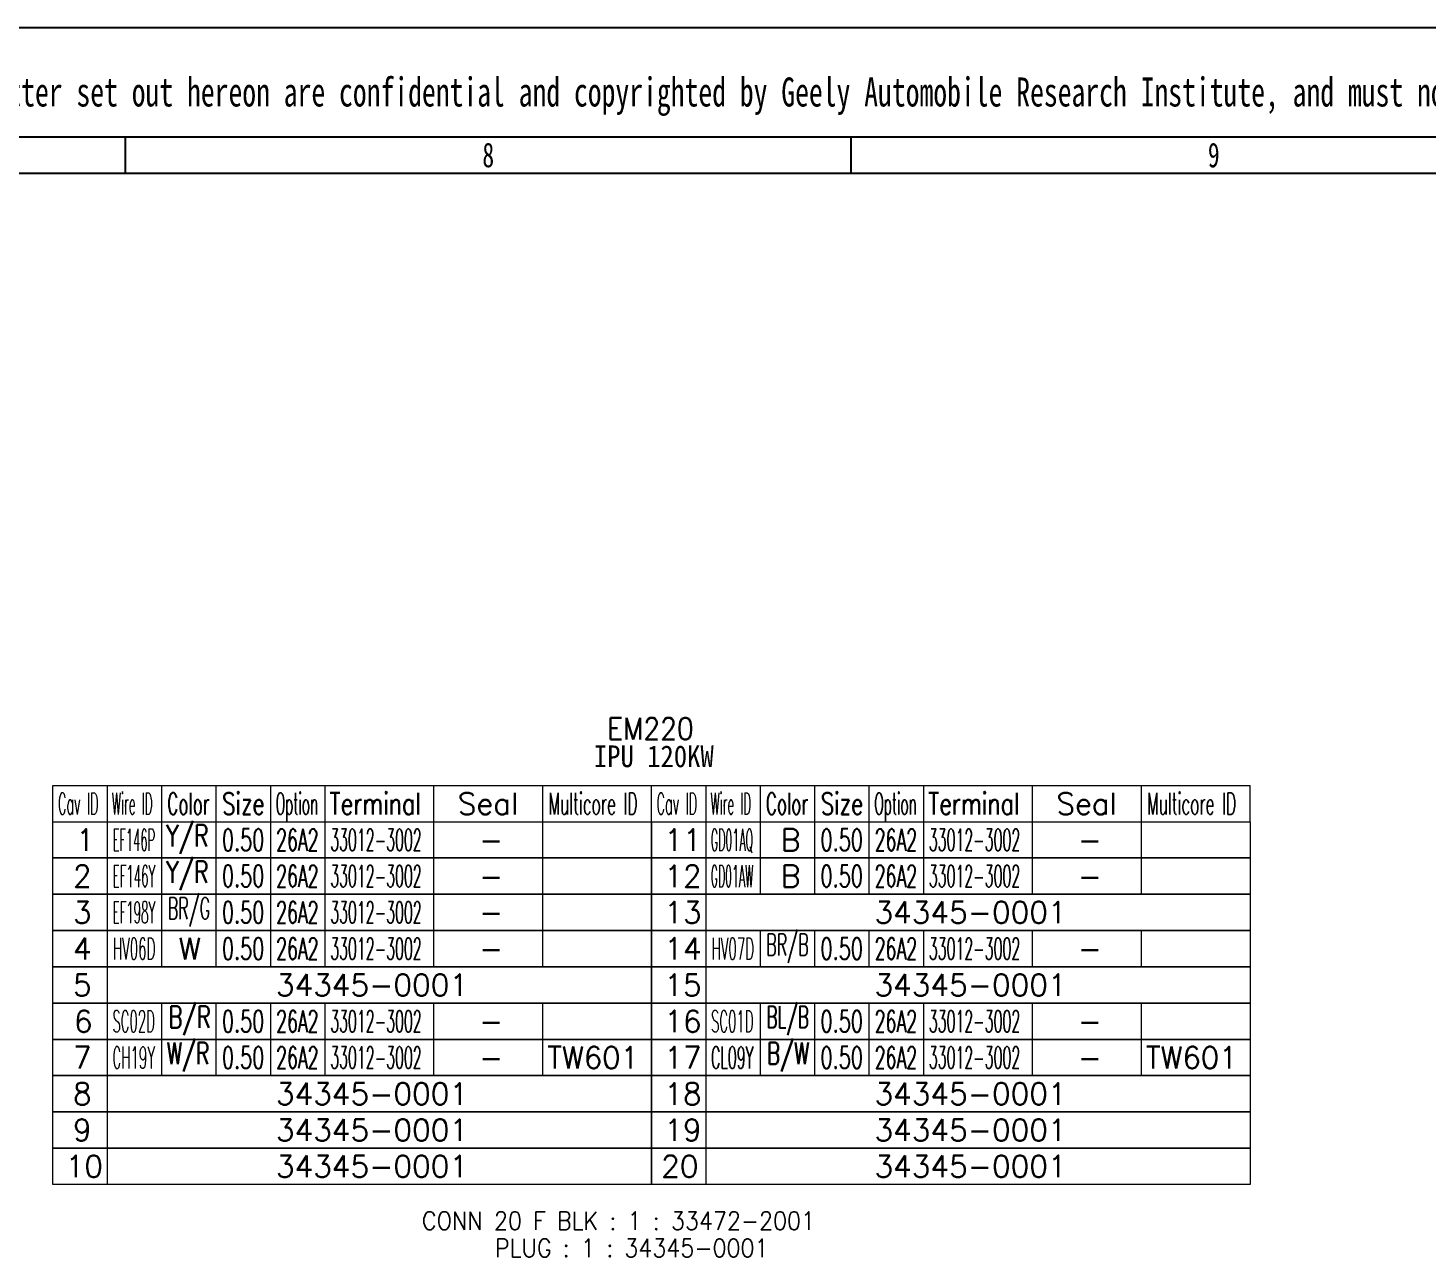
# Model space of a CAD drawing. Header units: inches. Extents: x 47316 to 59086, y 3141 to 11743.
# Drawn here: x 50954.5 to 51147.3, y 11411.8 to 11581.2 of the extents above; entities that cross this region are included whole.
import ezdxf

# ---------------------------------------------------------------- set-up
doc = ezdxf.new("R2010")
doc.units = ezdxf.units.IN
doc.header["$MEASUREMENT"] = 0
doc.styles.add('MtX_@FangSong_GB2312', font='')
doc.styles.add('MtX_SimSun', font='')
doc.styles.add('样式 100', font='SimSun.ttf', dxfattribs={"width": 0.7, "height": 3.5})
doc.styles.get('MtX_@FangSong_GB2312').set_extended_font_data('@FangSong_GB2312')
doc.styles.get('MtX_SimSun').set_extended_font_data('SimSun')

msp = doc.modelspace()

# ---------------------------------------------------------------- linework, layer by layer
at = {"color": 0, "lineweight": -3}
for p, q in [((52030.93, 11581.24), (50247.93, 11581.24)), ((50267.93, 11566.24), (52010.93, 11566.24)), ((50967.93, 11561.24), (50967.93, 11566.24)), ((51067.93, 11561.24), (51067.93, 11566.24)), ((50267.93, 11561.24), (52010.93, 11561.24))]:
    msp.add_line(p, q, dxfattribs=at)
at = {"color": 102, "linetype": 'Continuous', "lineweight": 15}
for p, q in [((50957.93, 11476.84), (51122.93, 11476.84)), ((50957.93, 11471.84), (50957.93, 11476.84)), ((50957.93, 11471.84), (51122.93, 11471.84)), ((50965.43, 11466.84), (50965.43, 11471.84)), ((50972.93, 11466.84), (50972.93, 11471.84)), ((50980.43, 11466.84), (50980.43, 11471.84)), ((50987.93, 11466.84), (50987.93, 11471.84)), ((50995.43, 11466.84), (50995.43, 11471.84)), ((51010.43, 11466.84), (51010.43, 11471.84)), ((51025.43, 11466.84), (51025.43, 11471.84)), ((51047.93, 11466.84), (51047.93, 11471.84)), ((51055.43, 11466.84), (51055.43, 11471.84)), ((51062.93, 11466.84), (51062.93, 11471.84)), ((51070.43, 11466.84), (51070.43, 11471.84)), ((51077.93, 11466.84), (51077.93, 11471.84)), ((51092.93, 11466.84), (51092.93, 11471.84)), ((51107.93, 11466.84), (51107.93, 11471.84)), ((50965.43, 11461.84), (50965.43, 11466.84)), ((50972.93, 11461.84), (50972.93, 11466.84)), ((50980.43, 11461.84), (50980.43, 11466.84)), ((50987.93, 11461.84), (50987.93, 11466.84)), ((50995.43, 11461.84), (50995.43, 11466.84)), ((51010.43, 11461.84), (51010.43, 11466.84)), ((51025.43, 11461.84), (51025.43, 11466.84)), ((51047.93, 11461.84), (51047.93, 11466.84)), ((51055.43, 11461.84), (51055.43, 11466.84)), ((51062.93, 11461.84), (51062.93, 11466.84)), ((51070.43, 11461.84), (51070.43, 11466.84)), ((51077.93, 11461.84), (51077.93, 11466.84)), ((51092.93, 11461.84), (51092.93, 11466.84)), ((51107.93, 11461.84), (51107.93, 11466.84)), ((50965.43, 11456.84), (50965.43, 11461.84)), ((50972.93, 11456.84), (50972.93, 11461.84)), ((50980.43, 11456.84), (50980.43, 11461.84)), ((50987.93, 11456.84), (50987.93, 11461.84)), ((50995.43, 11456.84), (50995.43, 11461.84)), ((51010.43, 11456.84), (51010.43, 11461.84)), ((51025.43, 11456.84), (51025.43, 11461.84)), ((51047.93, 11456.84), (51047.93, 11461.84)), ((50965.43, 11451.84), (50965.43, 11456.84)), ((50972.93, 11451.84), (50972.93, 11456.84)), ((50980.43, 11451.84), (50980.43, 11456.84)), ((50987.93, 11451.84), (50987.93, 11456.84)), ((50995.43, 11451.84), (50995.43, 11456.84)), ((51010.43, 11451.84), (51010.43, 11456.84)), ((51025.43, 11451.84), (51025.43, 11456.84)), ((51047.93, 11451.84), (51047.93, 11456.84)), ((51055.43, 11451.84), (51055.43, 11456.84)), ((51062.93, 11451.84), (51062.93, 11456.84)), ((51070.43, 11451.84), (51070.43, 11456.84)), ((51077.93, 11451.84), (51077.93, 11456.84)), ((51092.93, 11451.84), (51092.93, 11456.84)), ((51107.93, 11451.84), (51107.93, 11456.84)), ((50965.43, 11446.84), (50965.43, 11451.84)), ((51047.93, 11446.84), (51047.93, 11451.84)), ((50965.43, 11441.84), (50965.43, 11446.84)), ((50972.93, 11441.84), (50972.93, 11446.84)), ((50980.43, 11441.84), (50980.43, 11446.84)), ((50987.93, 11441.84), (50987.93, 11446.84)), ((50995.43, 11441.84), (50995.43, 11446.84)), ((51010.43, 11441.84), (51010.43, 11446.84)), ((51025.43, 11441.84), (51025.43, 11446.84)), ((51047.93, 11441.84), (51047.93, 11446.84)), ((51055.43, 11441.84), (51055.43, 11446.84)), ((51062.93, 11441.84), (51062.93, 11446.84)), ((51070.43, 11441.84), (51070.43, 11446.84)), ((51077.93, 11441.84), (51077.93, 11446.84)), ((51092.93, 11441.84), (51092.93, 11446.84)), ((51107.93, 11441.84), (51107.93, 11446.84)), ((50965.43, 11436.84), (50965.43, 11441.84)), ((50972.93, 11436.84), (50972.93, 11441.84)), ((50980.43, 11436.84), (50980.43, 11441.84)), ((50987.93, 11436.84), (50987.93, 11441.84)), ((50995.43, 11436.84), (50995.43, 11441.84)), ((51010.43, 11436.84), (51010.43, 11441.84)), ((51025.43, 11436.84), (51025.43, 11441.84)), ((51047.93, 11436.84), (51047.93, 11441.84)), ((51055.43, 11436.84), (51055.43, 11441.84)), ((51062.93, 11436.84), (51062.93, 11441.84)), ((51070.43, 11436.84), (51070.43, 11441.84)), ((51077.93, 11436.84), (51077.93, 11441.84)), ((51092.93, 11436.84), (51092.93, 11441.84)), ((51107.93, 11436.84), (51107.93, 11441.84)), ((50965.43, 11431.84), (50965.43, 11436.84)), ((51047.93, 11431.84), (51047.93, 11436.84)), ((50965.43, 11426.84), (50965.43, 11431.84)), ((51047.93, 11426.84), (51047.93, 11431.84)), ((50965.43, 11421.84), (50965.43, 11426.84)), ((51047.93, 11421.84), (51047.93, 11426.84))]:
    msp.add_line(p, q, dxfattribs=at)
at = {"color": 7, "linetype": 'Continuous', "lineweight": 15}
for p, q in [((50965.43, 11471.84), (50965.43, 11476.84)), ((50972.93, 11471.84), (50972.93, 11476.84)), ((50980.43, 11471.84), (50980.43, 11476.84)), ((50987.93, 11471.84), (50987.93, 11476.84)), ((50995.43, 11471.84), (50995.43, 11476.84)), ((51010.43, 11471.84), (51010.43, 11476.84)), ((51025.43, 11471.84), (51025.43, 11476.84)), ((51040.43, 11471.84), (51040.43, 11476.84)), ((51047.93, 11471.84), (51047.93, 11476.84)), ((51055.43, 11471.84), (51055.43, 11476.84)), ((51062.93, 11471.84), (51062.93, 11476.84)), ((51070.43, 11471.84), (51070.43, 11476.84)), ((51077.93, 11471.84), (51077.93, 11476.84)), ((51092.93, 11471.84), (51092.93, 11476.84)), ((51107.93, 11471.84), (51107.93, 11476.84)), ((51122.93, 11471.84), (51122.93, 11476.84))]:
    msp.add_line(p, q, dxfattribs=at)
at = {"color": 102, "linetype": 'Continuous', "lineweight": 15}
for points in [[(50957.93, 11466.84), (50957.93, 11471.84), (51040.43, 11471.84), (51040.43, 11466.84)], [(51040.43, 11466.84), (51040.43, 11471.84), (51122.93, 11471.84), (51122.93, 11466.84)], [(50957.93, 11461.84), (50957.93, 11466.84), (51040.43, 11466.84), (51040.43, 11461.84)], [(51040.43, 11461.84), (51040.43, 11466.84), (51122.93, 11466.84), (51122.93, 11461.84)], [(50957.93, 11456.84), (50957.93, 11461.84), (51040.43, 11461.84), (51040.43, 11456.84)], [(51040.43, 11456.84), (51040.43, 11461.84), (51122.93, 11461.84), (51122.93, 11456.84)], [(50957.93, 11451.84), (50957.93, 11456.84), (51040.43, 11456.84), (51040.43, 11451.84)], [(51040.43, 11451.84), (51040.43, 11456.84), (51122.93, 11456.84), (51122.93, 11451.84)], [(50957.93, 11446.84), (50957.93, 11451.84), (51040.43, 11451.84), (51040.43, 11446.84)], [(51040.43, 11446.84), (51040.43, 11451.84), (51122.93, 11451.84), (51122.93, 11446.84)], [(50957.93, 11441.84), (50957.93, 11446.84), (51040.43, 11446.84), (51040.43, 11441.84)], [(51040.43, 11441.84), (51040.43, 11446.84), (51122.93, 11446.84), (51122.93, 11441.84)], [(50957.93, 11436.84), (50957.93, 11441.84), (51040.43, 11441.84), (51040.43, 11436.84)], [(51040.43, 11436.84), (51040.43, 11441.84), (51122.93, 11441.84), (51122.93, 11436.84)], [(50957.93, 11431.84), (50957.93, 11436.84), (51040.43, 11436.84), (51040.43, 11431.84)], [(51040.43, 11431.84), (51040.43, 11436.84), (51122.93, 11436.84), (51122.93, 11431.84)], [(50957.93, 11426.84), (50957.93, 11431.84), (51040.43, 11431.84), (51040.43, 11426.84)], [(51040.43, 11426.84), (51040.43, 11431.84), (51122.93, 11431.84), (51122.93, 11426.84)], [(50957.93, 11421.84), (50957.93, 11426.84), (51040.43, 11426.84), (51040.43, 11421.84)], [(51040.43, 11421.84), (51040.43, 11426.84), (51122.93, 11426.84), (51122.93, 11421.84)]]:
    msp.add_lwpolyline(points, close=True, dxfattribs=at)

# ---------------------------------------------------------------- texts
at = {"color": 0, "lineweight": -3, "width": 0.7}
for s, height, style, p in [('This drawing and any information or descriptive matter set out hereon are confidential and copyrighted by Geely Automobile Research Institute, and must not be disclosed, loaned, copied or used for manufacturing, tendering or any other purposes without specific written consent.', 4, 'MtX_@FangSong_GB2312', (50856.4, 11570.42)), ('8', 3.4, 'MtX_SimSun', (51017.11, 11562.04)), ('9', 3.4, 'MtX_SimSun', (51117.1, 11562.04))]:
    msp.add_text(s, height=height, dxfattribs=dict(at, style=style)).set_placement(p)
at = {"color": 6, "linetype": 'Continuous', "lineweight": 20, "char_height": 3, "attachment_point": 1, "style": '样式 100'}
for s, insert, width in [('\\Fromans.shx;\\W0.9000000000;\\T1.0000000000;\\o\\lEM220', (51034.32, 11486.16), 13.2429), ('\\f黑体|b0|i0|c1|p0;\\W0.9000000000;\\T1.0000000000;\\o\\lIPU 120KW', (51032.47, 11482.36), 17.4742)]:
    msp.add_mtext(s, dxfattribs=dict(at, insert=insert, width=width))
at = {"color": 7, "linetype": 'Continuous', "lineweight": 15, "char_height": 3, "attachment_point": 1, "style": '样式 100'}
for s, insert, width in [('\\Fromans.shx;\\W0.4292452830;\\T1.0000000000;\\o\\lCav ID', (50958.62, 11475.84), 6.5), ('\\Fromans.shx;\\W0.4026548673;\\T1.0000000000;\\o\\lWire ID', (50966.05, 11475.84), 6.5), ('\\Fromans.shx;\\W0.5687500000;\\T1.0000000000;\\o\\lColor', (50973.68, 11475.84), 6.5), ('\\Fromans.shx;\\W0.7222222222;\\T1.0000000000;\\o\\lSize', (50981.24, 11475.84), 6.5), ('\\Fromans.shx;\\W0.4595959596;\\T1.0000000000;\\o\\lOption', (50988.63, 11475.84), 6.5), ('\\Fromans.shx;\\W0.7480916031;\\T1.0000000000;\\o\\lTerminal', (50996.04, 11475.84), 14), ('\\Fromans.shx;\\W1.0000000000;\\T1.0000000000;\\o\\lSeal', (51013.72, 11475.84), 9.2857), ('\\Fromans.shx;\\W0.5185185185;\\T1.0000000000;\\o\\lMulticore ID', (51026.23, 11475.84), 14), ('\\Fromans.shx;\\W0.4292452830;\\T1.0000000000;\\o\\lCav ID', (51041.12, 11475.84), 6.5), ('\\Fromans.shx;\\W0.4026548673;\\T1.0000000000;\\o\\lWire ID', (51048.55, 11475.84), 6.5), ('\\Fromans.shx;\\W0.5687500000;\\T1.0000000000;\\o\\lColor', (51056.18, 11475.84), 6.5), ('\\Fromans.shx;\\W0.7222222222;\\T1.0000000000;\\o\\lSize', (51063.74, 11475.84), 6.5), ('\\Fromans.shx;\\W0.4595959596;\\T1.0000000000;\\o\\lOption', (51071.13, 11475.84), 6.5), ('\\Fromans.shx;\\W0.7480916031;\\T1.0000000000;\\o\\lTerminal', (51078.54, 11475.84), 14), ('\\Fromans.shx;\\W1.0000000000;\\T1.0000000000;\\o\\lSeal', (51096.22, 11475.84), 9.2857), ('\\Fromans.shx;\\W0.5185185185;\\T1.0000000000;\\o\\lMulticore ID', (51108.73, 11475.84), 14), ('\\Fromans.shx;\\W1.0000000000;\\T1.0000000000;\\o\\l1', (50961.11, 11470.84), 2.8571), ('\\Fromans.shx;\\W1.0000000000;\\T1.0000000000;\\o\\l11', (51042.18, 11470.84), 5.7143), ('\\Fromans.shx;\\W1.0000000000;\\T1.0000000000;\\o\\l2', (50960.68, 11465.84), 2.8571), ('\\Fromans.shx;\\W1.0000000000;\\T1.0000000000;\\o\\l12', (51042.18, 11465.84), 5.7143), ('\\Fromans.shx;\\W1.0000000000;\\T1.0000000000;\\o\\l3', (50960.68, 11460.84), 2.8571), ('\\Fromans.shx;\\W1.0000000000;\\T1.0000000000;\\o\\l13', (51042.18, 11460.84), 5.7143), ('\\Fromans.shx;\\W1.0000000000;\\T1.0000000000;\\o\\l4', (50960.68, 11455.84), 2.8571), ('\\Fromans.shx;\\W1.0000000000;\\T1.0000000000;\\o\\l14', (51042.18, 11455.84), 5.7143), ('\\Fromans.shx;\\W1.0000000000;\\T1.0000000000;\\o\\l5', (50960.68, 11450.84), 2.8571), ('\\Fromans.shx;\\W1.0000000000;\\T1.0000000000;\\o\\l15', (51042.18, 11450.84), 5.7143), ('\\Fromans.shx;\\W1.0000000000;\\T1.0000000000;\\o\\l6', (50960.82, 11445.84), 2.8571), ('\\Fromans.shx;\\W1.0000000000;\\T1.0000000000;\\o\\l16', (51042.18, 11445.84), 5.7143), ('\\Fromans.shx;\\W1.0000000000;\\T1.0000000000;\\o\\l7', (50960.68, 11440.84), 2.8571), ('\\Fromans.shx;\\W1.0000000000;\\T1.0000000000;\\o\\l17', (51042.18, 11440.84), 5.7143), ('\\Fromans.shx;\\W1.0000000000;\\T1.0000000000;\\o\\l8', (50960.68, 11435.84), 2.8571), ('\\Fromans.shx;\\W1.0000000000;\\T1.0000000000;\\o\\l18', (51042.18, 11435.84), 5.7143), ('\\Fromans.shx;\\W1.0000000000;\\T1.0000000000;\\o\\l9', (50960.68, 11430.84), 2.8571), ('\\Fromans.shx;\\W1.0000000000;\\T1.0000000000;\\o\\l19', (51042.18, 11430.84), 5.7143), ('\\Fromans.shx;\\W1.0000000000;\\T1.0000000000;\\o\\l10', (50959.68, 11425.84), 5.7143), ('\\Fromans.shx;\\W1.0000000000;\\T1.0000000000;\\o\\l20', (51041.75, 11425.84), 5.7143)]:
    msp.add_mtext(s, dxfattribs=dict(at, insert=insert, width=width))
at = {"color": 21, "linetype": 'Continuous', "lineweight": 15, "char_height": 3, "attachment_point": 1, "style": '样式 100'}
for s, insert, width in [('\\Fromans.shx;\\W0.3855932203;\\T1.0000000000;\\o\\lEF146P', (50966.15, 11470.84), 6.5), ('\\Fromans.shx;\\W0.6500000000;\\T1.0000000000;\\o\\l0.50', (50981.21, 11470.84), 6.5), ('\\Fromans.shx;\\W0.4757281553;\\T1.0000000000;\\o\\l33012-3002', (50996.14, 11470.84), 14), ('\\Fromans.shx;\\W0.3729508197;\\T1.0000000000;\\o\\lGD01AQ', (51048.59, 11470.84), 6.5), ('\\Fromans.shx;\\W0.6500000000;\\T1.0000000000;\\o\\l0.50', (51063.71, 11470.84), 6.5), ('\\Fromans.shx;\\W0.4757281553;\\T1.0000000000;\\o\\l33012-3002', (51078.64, 11470.84), 14), ('\\Fromans.shx;\\W0.3956521739;\\T1.0000000000;\\o\\lEF146Y', (50966.16, 11465.84), 6.5), ('\\Fromans.shx;\\W0.6500000000;\\T1.0000000000;\\o\\l0.50', (50981.21, 11465.84), 6.5), ('\\Fromans.shx;\\W0.4757281553;\\T1.0000000000;\\o\\l33012-3002', (50996.14, 11465.84), 14), ('\\Fromans.shx;\\W0.3669354839;\\T1.0000000000;\\o\\lGD01AW', (51048.59, 11465.84), 6.5), ('\\Fromans.shx;\\W0.6500000000;\\T1.0000000000;\\o\\l0.50', (51063.71, 11465.84), 6.5), ('\\Fromans.shx;\\W0.4757281553;\\T1.0000000000;\\o\\l33012-3002', (51078.64, 11465.84), 14), ('\\Fromans.shx;\\W0.3956521739;\\T1.0000000000;\\o\\lEF198Y', (50966.16, 11460.84), 6.5), ('\\Fromans.shx;\\W0.6500000000;\\T1.0000000000;\\o\\l0.50', (50981.21, 11460.84), 6.5), ('\\Fromans.shx;\\W0.4757281553;\\T1.0000000000;\\o\\l33012-3002', (50996.14, 11460.84), 14), ('\\Fromans.shx;\\W1.0000000000;\\T1.0000000000;\\o\\l34345-0001', (51071.15, 11460.84), 29.4286), ('\\Fromans.shx;\\W0.4504950495;\\T1.0000000000;\\o\\lHV06D', (50966.19, 11455.84), 6.5), ('\\Fromans.shx;\\W0.6500000000;\\T1.0000000000;\\o\\l0.50', (50981.21, 11455.84), 6.5), ('\\Fromans.shx;\\W0.4757281553;\\T1.0000000000;\\o\\l33012-3002', (50996.14, 11455.84), 14), ('\\Fromans.shx;\\W0.4504950495;\\T1.0000000000;\\o\\lHV07D', (51048.69, 11455.84), 6.5), ('\\Fromans.shx;\\W0.6500000000;\\T1.0000000000;\\o\\l0.50', (51063.71, 11455.84), 6.5), ('\\Fromans.shx;\\W0.4757281553;\\T1.0000000000;\\o\\l33012-3002', (51078.64, 11455.84), 14), ('\\Fromans.shx;\\W1.0000000000;\\T1.0000000000;\\o\\l34345-0001', (50988.65, 11450.84), 29.4286), ('\\Fromans.shx;\\W1.0000000000;\\T1.0000000000;\\o\\l34345-0001', (51071.15, 11450.84), 29.4286), ('\\Fromans.shx;\\W0.4460784314;\\T1.0000000000;\\o\\lSC02D', (50966.12, 11445.84), 6.5), ('\\Fromans.shx;\\W0.6500000000;\\T1.0000000000;\\o\\l0.50', (50981.21, 11445.84), 6.5), ('\\Fromans.shx;\\W0.4757281553;\\T1.0000000000;\\o\\l33012-3002', (50996.14, 11445.84), 14), ('\\Fromans.shx;\\W0.4460784314;\\T1.0000000000;\\o\\lSC01D', (51048.62, 11445.84), 6.5), ('\\Fromans.shx;\\W0.6500000000;\\T1.0000000000;\\o\\l0.50', (51063.71, 11445.84), 6.5), ('\\Fromans.shx;\\W0.4757281553;\\T1.0000000000;\\o\\l33012-3002', (51078.64, 11445.84), 14), ('\\Fromans.shx;\\W0.4504950495;\\T1.0000000000;\\o\\lCH19Y', (50966.12, 11440.84), 6.5), ('\\Fromans.shx;\\W0.6500000000;\\T1.0000000000;\\o\\l0.50', (50981.21, 11440.84), 6.5), ('\\Fromans.shx;\\W0.4757281553;\\T1.0000000000;\\o\\l33012-3002', (50996.14, 11440.84), 14), ('\\Fromans.shx;\\W0.9800000000;\\T1.0000000000;\\o\\lTW601', (51026.07, 11440.84), 14), ('\\Fromans.shx;\\W0.4739583333;\\T1.0000000000;\\o\\lCL09Y', (51048.63, 11440.84), 6.5), ('\\Fromans.shx;\\W0.6500000000;\\T1.0000000000;\\o\\l0.50', (51063.71, 11440.84), 6.5), ('\\Fromans.shx;\\W0.4757281553;\\T1.0000000000;\\o\\l33012-3002', (51078.64, 11440.84), 14), ('\\Fromans.shx;\\W0.9800000000;\\T1.0000000000;\\o\\lTW601', (51108.57, 11440.84), 14), ('\\Fromans.shx;\\W1.0000000000;\\T1.0000000000;\\o\\l34345-0001', (50988.65, 11435.84), 29.4286), ('\\Fromans.shx;\\W1.0000000000;\\T1.0000000000;\\o\\l34345-0001', (51071.15, 11435.84), 29.4286), ('\\Fromans.shx;\\W1.0000000000;\\T1.0000000000;\\o\\l34345-0001', (50988.65, 11430.84), 29.4286), ('\\Fromans.shx;\\W1.0000000000;\\T1.0000000000;\\o\\l34345-0001', (51071.15, 11430.84), 29.4286), ('\\Fromans.shx;\\W1.0000000000;\\T1.0000000000;\\o\\l34345-0001', (50988.65, 11425.84), 29.4286), ('\\Fromans.shx;\\W1.0000000000;\\T1.0000000000;\\o\\l34345-0001', (51071.15, 11425.84), 29.4286)]:
    msp.add_mtext(s, dxfattribs=dict(at, insert=insert, width=width))
at = {"color": 140, "linetype": 'Continuous', "lineweight": 15, "char_height": 3, "attachment_point": 1, "style": '样式 100'}
for s, insert, width in [('\\Fromans.shx;\\W0.7459016393;\\T1.0000000000;\\o\\lY/R', (50973.54, 11471.41), 6.5), ('\\Fromans.shx;\\W0.5833333333;\\T1.0000000000;\\o\\l26A2', (50988.68, 11470.84), 6.5), ('\\Fromans.shx;\\W1.0000000000;\\T1.0000000000;\\o\\lB', (51058.25, 11470.84), 3), ('\\Fromans.shx;\\W0.5833333333;\\T1.0000000000;\\o\\l26A2', (51071.18, 11470.84), 6.5), ('\\Fromans.shx;\\W1.0000000000;\\T1.0000000000;\\o\\l-', (51016.65, 11470.84), 3.7143), ('\\Fromans.shx;\\W1.0000000000;\\T1.0000000000;\\o\\l-', (51099.15, 11470.84), 3.7143), ('\\Fromans.shx;\\W0.7459016393;\\T1.0000000000;\\o\\lY/R', (50973.54, 11466.41), 6.5), ('\\Fromans.shx;\\W0.5833333333;\\T1.0000000000;\\o\\l26A2', (50988.68, 11465.84), 6.5), ('\\Fromans.shx;\\W1.0000000000;\\T1.0000000000;\\o\\lB', (51058.25, 11465.84), 3), ('\\Fromans.shx;\\W0.5833333333;\\T1.0000000000;\\o\\l26A2', (51071.18, 11465.84), 6.5), ('\\Fromans.shx;\\W1.0000000000;\\T1.0000000000;\\o\\l-', (51016.65, 11465.84), 3.7143), ('\\Fromans.shx;\\W1.0000000000;\\T1.0000000000;\\o\\l-', (51099.15, 11465.84), 3.7143), ('\\Fromans.shx;\\W0.5352941176;\\T1.0000000000;\\o\\lBR/G', (50973.74, 11461.41), 6.5), ('\\Fromans.shx;\\W0.5833333333;\\T1.0000000000;\\o\\l26A2', (50988.68, 11460.84), 6.5), ('\\Fromans.shx;\\W1.0000000000;\\T1.0000000000;\\o\\l-', (51016.65, 11460.84), 3.7143), ('\\Fromans.shx;\\W1.0000000000;\\T1.0000000000;\\o\\lW', (50975.25, 11455.84), 3.4286), ('\\Fromans.shx;\\W0.5833333333;\\T1.0000000000;\\o\\l26A2', (50988.68, 11455.84), 6.5), ('\\Fromans.shx;\\W0.5352941176;\\T1.0000000000;\\o\\lBR/B', (51056.24, 11456.41), 6.5), ('\\Fromans.shx;\\W0.5833333333;\\T1.0000000000;\\o\\l26A2', (51071.18, 11455.84), 6.5), ('\\Fromans.shx;\\W1.0000000000;\\T1.0000000000;\\o\\l-', (51016.65, 11455.84), 3.7143), ('\\Fromans.shx;\\W1.0000000000;\\T1.0000000000;\\o\\l-', (51099.15, 11455.84), 3.7143), ('\\Fromans.shx;\\W0.7109375000;\\T1.0000000000;\\o\\lB/R', (50973.84, 11446.41), 6.5), ('\\Fromans.shx;\\W0.5833333333;\\T1.0000000000;\\o\\l26A2', (50988.68, 11445.84), 6.5), ('\\Fromans.shx;\\W0.5617283951;\\T1.0000000000;\\o\\lBL/B', (51056.25, 11446.41), 6.5), ('\\Fromans.shx;\\W0.5833333333;\\T1.0000000000;\\o\\l26A2', (51071.18, 11445.84), 6.5), ('\\Fromans.shx;\\W1.0000000000;\\T1.0000000000;\\o\\l-', (51016.65, 11445.84), 3.7143), ('\\Fromans.shx;\\W1.0000000000;\\T1.0000000000;\\o\\l-', (51099.15, 11445.84), 3.7143), ('\\Fromans.shx;\\W0.6791044776;\\T1.0000000000;\\o\\lW/R', (50973.63, 11441.41), 6.5), ('\\Fromans.shx;\\W0.6791044776;\\T1.0000000000;\\o\\lB/W', (51056.32, 11441.41), 6.5), ('\\Fromans.shx;\\W0.5833333333;\\T1.0000000000;\\o\\l26A2', (50988.68, 11440.84), 6.5), ('\\Fromans.shx;\\W0.5833333333;\\T1.0000000000;\\o\\l26A2', (51071.18, 11440.84), 6.5), ('\\Fromans.shx;\\W1.0000000000;\\T1.0000000000;\\o\\l-', (51016.65, 11440.84), 3.7143), ('\\Fromans.shx;\\W1.0000000000;\\T1.0000000000;\\o\\l-', (51099.15, 11440.84), 3.7143)]:
    msp.add_mtext(s, dxfattribs=dict(at, insert=insert, width=width))
at = {"color": 42, "linetype": 'Continuous', "lineweight": 15, "char_height": 2.5, "attachment_point": 1, "style": '样式 100'}
for s, insert, width in [('\\Fromans.shx;\\W0.9000000000;\\T1.0000000000;\\o\\lCONN 20 F BLK : 1 : 33472-2001', (51008.77, 11418.09), 63.9643), ('\\Fromans.shx;\\W0.9000000000;\\T1.0000000000;\\o\\lPLUG : 1 : 34345-0001', (51018.84, 11414.34), 44.0357)]:
    msp.add_mtext(s, dxfattribs=dict(at, insert=insert, width=width))

doc.saveas('drawing.dxf')
